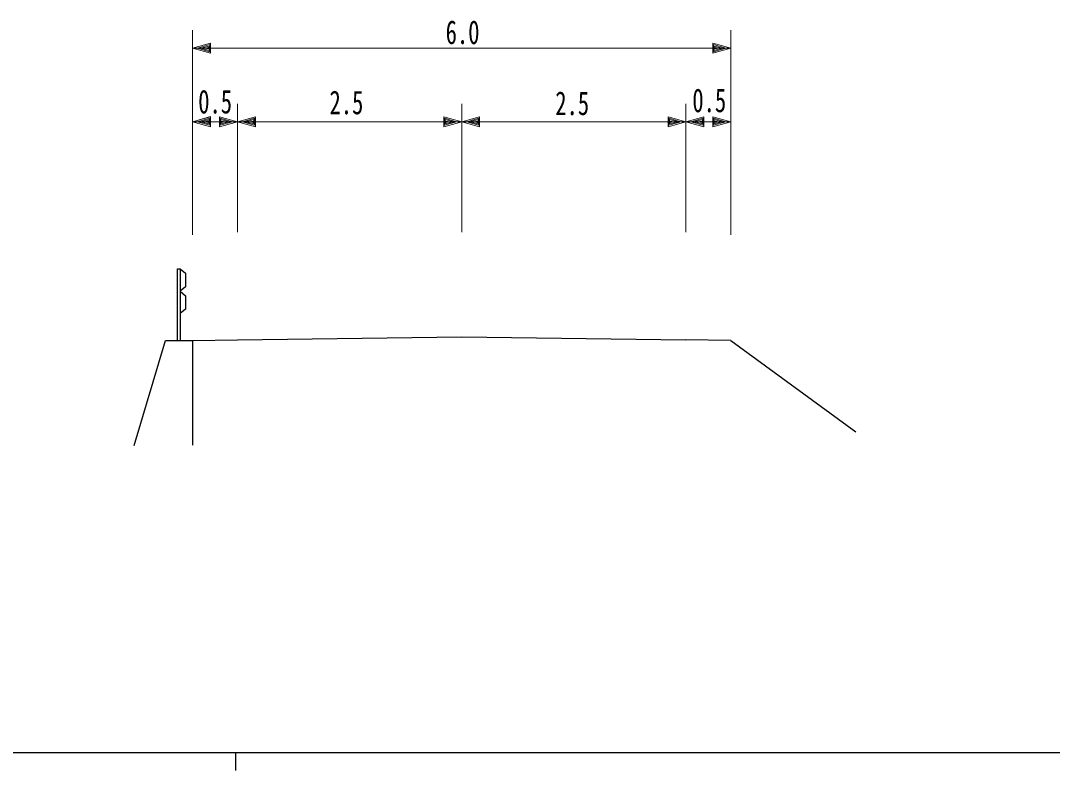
# Model space of a CAD drawing. Units: millimetres on the paper, enlarged 1000 times, with parts at other scales. Extents: x 40000 to 680000, y 20000 to 380000.
# Drawn here: x 156024 to 213530, y 204000 to 245783 of the extents above; entities that cross this region are included whole.
import ezdxf
from ezdxf.enums import TextEntityAlignment as Align

# ---------------------------------------------------------------- set-up
doc = ezdxf.new("R2010")
doc.units = ezdxf.units.MM
doc.header["$LTSCALE"] = 1000
for name, color, linetype, lineweight in [('M-BGD', 7, 'Continuous', 25), ('M-STR-HTXT', 7, 'Continuous', 13), ('M-TTL-BAND', 7, 'Continuous', 25)]:
    doc.layers.add(name, color=color, linetype=linetype, lineweight=lineweight)
doc.styles.add('ＭＳ ゴシック', font='')
doc.styles.get('ＭＳ ゴシック').set_extended_font_data('MS Gothic')

msp = doc.modelspace()

# ---------------------------------------------------------------- linework, layer by layer
at = {"layer": 'M-BGD'}
for p, q in [((164761, 227953), (164761, 231953)), ((164761, 231953), (164911, 231953)), ((164911, 231953), (164911, 227953)), ((164911, 231953), (165211, 231703)), ((165211, 231703), (165211, 230953)), ((165211, 230953), (164911, 230703)), ((164911, 230703), (165211, 230453)), ((165211, 230453), (165211, 229703)), ((165211, 229703), (164911, 229453)), ((162353, 222110), (164106, 227953)), ((164106, 227953), (165606, 227953)), ((165606, 227953), (168106, 227987)), ((165606, 227953), (165606, 222117)), ((168106, 227987), (180606, 228153)), ((180606, 228153), (193106, 227987)), ((195606, 227953), (193106, 227987)), ((195606, 227953), (202580, 222873))]:
    msp.add_line(p, q, dxfattribs=at)
at = {"layer": 'M-STR-HTXT'}
for p, q in [((165607, 233840), (165608, 245247)), ((195607, 245244), (195606, 233837)), ((165606, 244245), (166606, 244525)), ((165608, 244247), (166608, 244527)), ((165886, 244245), (166566, 244445)), ((165888, 244247), (166568, 244447)), ((166566, 244445), (166566, 244045)), ((166568, 244447), (166568, 244047)), ((166606, 244525), (166606, 243965)), ((166608, 244527), (166608, 243967)), ((194606, 243965), (194606, 244525)), ((194606, 244525), (195606, 244245)), ((194646, 244045), (194646, 244445)), ((194646, 244445), (195326, 244245)), ((166606, 243965), (165606, 244245)), ((165606, 244245), (195606, 244245)), ((166608, 243967), (165608, 244247)), ((166566, 244045), (165886, 244245)), ((166568, 244047), (165888, 244247)), ((166046, 244245), (166526, 244365)), ((166526, 244125), (166046, 244245)), ((166048, 244247), (166528, 244367)), ((166528, 244127), (166048, 244247)), ((166286, 244245), (166486, 244285)), ((166486, 244205), (166286, 244245)), ((166288, 244247), (166488, 244287)), ((166488, 244207), (166288, 244247)), ((166486, 244285), (166486, 244205)), ((166488, 244287), (166488, 244207)), ((166526, 244365), (166526, 244125)), ((166528, 244367), (166528, 244127)), ((195606, 244245), (194606, 243965)), ((195326, 244245), (194646, 244045)), ((194686, 244125), (194686, 244365)), ((194686, 244365), (195166, 244245)), ((195166, 244245), (194686, 244125)), ((194726, 244205), (194726, 244285)), ((194726, 244285), (194926, 244245)), ((194926, 244245), (194726, 244205)), ((168106, 241149), (168106, 233988)), ((180606, 241149), (180606, 233988)), ((193106, 241149), (193106, 233988)), ((195606, 241149), (195606, 233988)), ((165606, 240149), (166606, 240429)), ((165607, 240152), (166607, 240432)), ((166606, 240429), (166606, 239869)), ((166607, 240432), (166607, 239872)), ((167106, 239869), (167106, 240429)), ((167106, 240429), (168106, 240149)), ((168106, 240149), (169106, 240429)), ((169106, 240429), (169106, 239869)), ((179606, 239869), (179606, 240429)), ((179606, 240429), (180606, 240149)), ((180606, 240149), (181606, 240429)), ((181606, 240429), (181606, 239869)), ((192106, 239869), (192106, 240429)), ((192106, 240429), (193106, 240149)), ((193106, 240149), (194106, 240429)), ((194106, 240429), (194106, 239869)), ((194606, 239869), (194606, 240429)), ((194606, 240429), (195606, 240149)), ((166606, 239869), (165606, 240149)), ((165606, 240149), (168106, 240149)), ((166607, 239872), (165607, 240152)), ((165886, 240149), (166566, 240349)), ((166566, 239949), (165886, 240149)), ((165887, 240152), (166567, 240352)), ((166567, 239952), (165887, 240152)), ((166046, 240149), (166526, 240269)), ((166526, 240029), (166046, 240149)), ((166047, 240152), (166527, 240272)), ((166527, 240032), (166047, 240152)), ((166286, 240149), (166486, 240189)), ((166486, 240109), (166286, 240149)), ((166287, 240152), (166487, 240192)), ((166487, 240112), (166287, 240152)), ((166486, 240189), (166486, 240109)), ((166487, 240192), (166487, 240112)), ((166526, 240269), (166526, 240029)), ((166527, 240272), (166527, 240032)), ((166566, 240349), (166566, 239949)), ((166567, 240352), (166567, 239952)), ((168106, 240149), (167106, 239869)), ((167146, 239949), (167146, 240349)), ((167146, 240349), (167826, 240149)), ((167826, 240149), (167146, 239949)), ((167186, 240029), (167186, 240269)), ((167186, 240269), (167666, 240149)), ((167666, 240149), (167186, 240029)), ((167226, 240109), (167226, 240189)), ((167226, 240189), (167426, 240149)), ((167426, 240149), (167226, 240109)), ((169106, 239869), (168106, 240149)), ((168106, 240149), (180606, 240149)), ((168386, 240149), (169066, 240349)), ((169066, 239949), (168386, 240149)), ((168546, 240149), (169026, 240269)), ((169026, 240029), (168546, 240149)), ((168786, 240149), (168986, 240189)), ((168986, 240109), (168786, 240149)), ((168986, 240189), (168986, 240109)), ((169026, 240269), (169026, 240029)), ((169066, 240349), (169066, 239949)), ((180606, 240149), (179606, 239869)), ((179646, 239949), (179646, 240349)), ((179646, 240349), (180326, 240149)), ((180326, 240149), (179646, 239949)), ((179686, 240029), (179686, 240269)), ((179686, 240269), (180166, 240149)), ((180166, 240149), (179686, 240029)), ((179726, 240109), (179726, 240189)), ((179726, 240189), (179926, 240149)), ((179926, 240149), (179726, 240109)), ((181606, 239869), (180606, 240149)), ((180606, 240149), (193106, 240149)), ((180886, 240149), (181566, 240349)), ((181566, 239949), (180886, 240149)), ((181046, 240149), (181526, 240269)), ((181526, 240029), (181046, 240149)), ((181286, 240149), (181486, 240189)), ((181486, 240109), (181286, 240149)), ((181486, 240189), (181486, 240109)), ((181526, 240269), (181526, 240029)), ((181566, 240349), (181566, 239949)), ((193106, 240149), (192106, 239869)), ((192146, 239949), (192146, 240349)), ((192146, 240349), (192826, 240149)), ((192826, 240149), (192146, 239949)), ((192186, 240029), (192186, 240269)), ((192186, 240269), (192666, 240149)), ((192666, 240149), (192186, 240029)), ((192226, 240109), (192226, 240189)), ((192226, 240189), (192426, 240149)), ((192426, 240149), (192226, 240109)), ((194106, 239869), (193106, 240149)), ((193106, 240149), (195606, 240149)), ((193386, 240149), (194066, 240349)), ((194066, 239949), (193386, 240149)), ((193546, 240149), (194026, 240269)), ((194026, 240029), (193546, 240149)), ((193786, 240149), (193986, 240189)), ((193986, 240109), (193786, 240149)), ((193986, 240189), (193986, 240109)), ((194026, 240269), (194026, 240029)), ((194066, 240349), (194066, 239949)), ((195606, 240149), (194606, 239869)), ((194646, 239949), (194646, 240349)), ((194646, 240349), (195326, 240149)), ((195326, 240149), (194646, 239949)), ((194686, 240029), (194686, 240269)), ((194686, 240269), (195166, 240149)), ((195166, 240149), (194686, 240029)), ((194726, 240109), (194726, 240189)), ((194726, 240189), (194926, 240149)), ((194926, 240149), (194726, 240109))]:
    msp.add_line(p, q, dxfattribs=at)
at = {"layer": 'M-TTL-BAND'}
for p, q in [((40000, 205000), (579000, 205000)), ((168000, 205000), (168000, 204000))]:
    msp.add_line(p, q, dxfattribs=at)

# ---------------------------------------------------------------- texts
at = {"layer": 'M-STR-HTXT', "style": 'ＭＳ ゴシック', "width": 0.7}
for s, p in [('6.0', (179713, 244083)), ('0.5', (165922, 240214)), ('2.5', (173240, 240170)), ('2.5', (185824, 240125)), ('0.5', (193464, 240286))]:
    msp.add_text(s, height=1320, dxfattribs=at).set_placement(p, align=Align.BOTTOM_LEFT)

doc.saveas('drawing.dxf')
